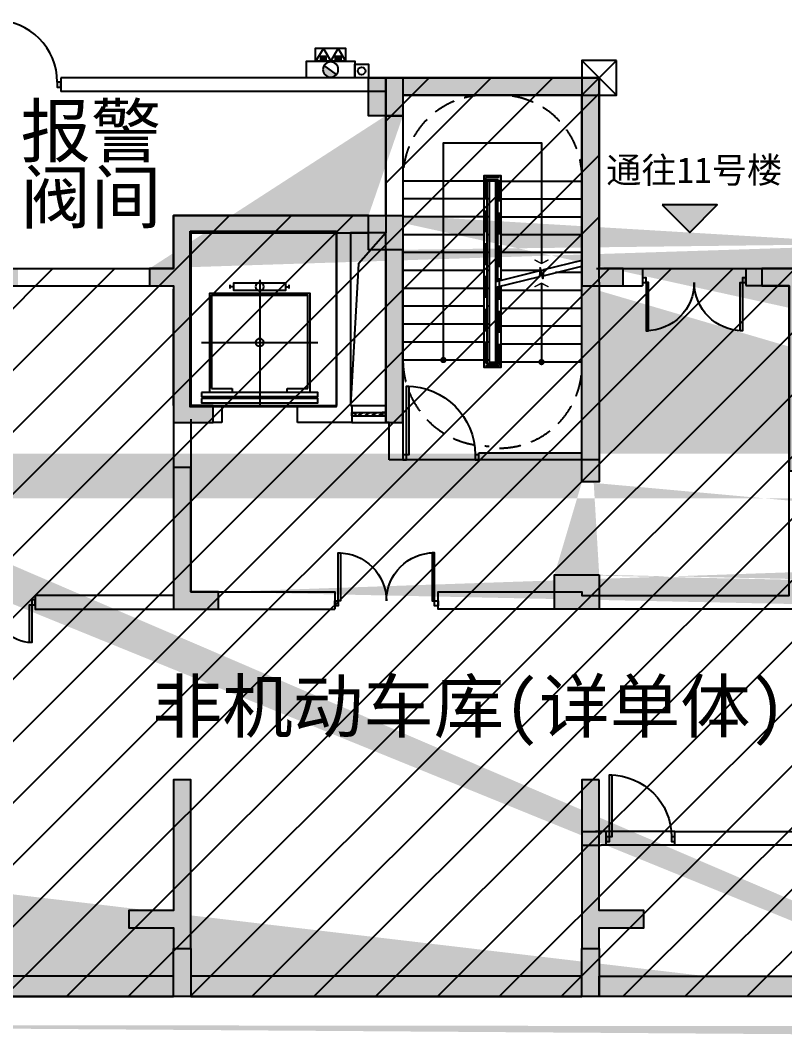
# Model space of a CAD drawing. Header units: millimetres. Extents: x 693907 to 1906102, y -24098 to 332602.
# Drawn here: x 802211 to 813310, y -14035 to 760 of the extents above; entities that cross this region are included whole.
import ezdxf
from ezdxf.enums import TextEntityAlignment as Align

# ---------------------------------------------------------------- set-up
doc = ezdxf.new("R2010")
doc.units = ezdxf.units.MM
doc.header["$LTSCALE"] = 100
doc.linetypes.add('X-CORE-BF$0$HIDDEN2', pattern=[4.7625, 3.175, -1.5875])
doc.linetypes.add('X-CORE-BF$0$XG-14CORE-SF$0$X1-CORE-SF$0$HIDDEN2', pattern=[4.7625, 3.175, -1.5875])
for name, color, linetype in [('-ACO-TTLB', 153, 'Continuous'), ('11#-W-B1F$0$S-WALL-S', 4, 'Continuous'), ('11#-WTC-B1F$0$S-HATCH-X', 251, 'Continuous'), ('11#-WTC-B1F$0$S-WALL-S', 4, 'Continuous'), ('A-HATCH', 251, 'Continuous'), ('A-ROOM-IDEN', 31, 'Continuous'), ('A-WIND-IDEN', 244, 'Continuous'), ('A6-DK-B1F$0$$0$A-DOOR', 190, 'Continuous'), ('A6-DK-B1F$0$$0$A-WALL', 2, 'Continuous'), ('A6-W-B1$0$S-WALL-S', 4, 'Continuous'), ('TP-DK-1(xhs)$0$P-J-DIM-L', 70, 'Continuous'), ('TP-DK-1(xhs)$0$P-X-L', 240, 'Continuous'), ('TP-DK-1(xhs)$0$P-X-M', 2, 'Continuous'), ('TP-DK-1(xhs)$0$P-X-X', 1, 'Continuous'), ('X-BF-11$0$A-STAIR', 142, 'Continuous'), ('X-BF-11$0$A-WALL', 2, 'Continuous'), ('X-BF-11$0$xref(dwg引用图层)', 7, 'Continuous'), ('X-BF-11$0$XU-CORE-1F-N$0$A-DOOR', 190, 'Continuous'), ('X-BF-11$0$XU-CORE-SF$0$A-DOOR', 190, 'Continuous'), ('X-CORE-BF$0$A-HOLE-FLOR', 242, 'Continuous'), ('X-CORE-BF$0$A-INDEX', 134, 'Continuous'), ('X-CORE-BF$0$A-RAIL', 55, 'Continuous'), ('X-CORE-BF$0$A-STAIR', 142, 'Continuous'), ('X-CORE-BF$0$A-WALL', 2, 'Continuous'), ('X-CORE-BF$0$XU-CORE-28F-1F$0$A-STAIR', 142, 'Continuous'), ('X-CORE-BF$0$XU-CORE-SF$0$A-EVTR', 193, 'Continuous'), ('X-CORE-BF$0$XU-CORE-SF$0$XU-CORE-SF$0$A-DOOR', 190, 'Continuous'), ('X-CORE-BF$0$XU-CORE-SF$0$XU-CORE-SF$0$A-SILL', 135, 'Continuous'), ('X-CORE-BF$0$XU-CORE-SF$0$XU-CORE-SF$0$A-STAIR', 142, 'Continuous'), ('X-CORE-BF$0$XU-CORE-SF$0$XU-CORE-SF$0$A-WIND', 126, 'Continuous'), ('xref(dwg引用图层)', 7, 'Continuous')]:
    doc.layers.add(name, color=color, linetype=linetype)
doc.layers.add('A6-W-B1$0$S-EDIT', color=241, linetype='Continuous', plot=False)
doc.layers.add('X-CORE-BF$0$XG-14CORE-SF$0$X1-CORE-SF$0$-ACO-PLTW', color=220, linetype='X-CORE-BF$0$XG-14CORE-SF$0$X1-CORE-SF$0$HIDDEN2', plot=False)
doc.styles.add('华文细黑', font='STXIHEI.TTF')

# ---------------------------------------------------------------- blocks, each defined once
blk = doc.blocks.new('*U218')
at = {"color": 0, "linetype": 'ByBlock', "lineweight": -2}
for points in [[(-85, 935), (-85, 35), (-50, 35), (-50, 935)], [(-1000, 35), (-950, 35), (-950, -35), (-1000, -35)], [(-50, 35), (0, 35), (0, -35), (-50, -35)]]:
    blk.add_lwpolyline(points, close=True, dxfattribs=at)
blk.add_arc((-50, 35), 900, 90, 180, dxfattribs=at)
blk = doc.blocks.new('*U219')
at = {"linetype": 'ByBlock', "lineweight": -2}
for points in [[(86, 735), (85, 35), (50, 35), (51, 735)], [(1416, 734), (1415, 34), (1450, 34), (1451, 734)], [(0, 35), (50, 35), (50, -35), (0, -35)], [(1450, 34), (1500, 34), (1500, -36), (1450, -36)]]:
    blk.add_lwpolyline(points, close=True, dxfattribs=at)
for centre, start, end in [((50, 35), 359.9503, 89.9503), ((1450, 34), 89.9503, 179.9503)]:
    blk.add_arc(centre, 700, start, end, dxfattribs=at)
blk = doc.blocks.new('*U222')
at = {"linetype": 'ByBlock', "lineweight": -2}
for points in [[(0, -35), (50, -35), (50, 35), (0, 35)], [(1450, -36), (1500, -36), (1500, 34), (1450, 34)], [(84, -735), (85, -35), (50, -35), (49, -735)], [(1414, -736), (1415, -36), (1450, -36), (1449, -736)]]:
    blk.add_lwpolyline(points, close=True, dxfattribs=at)
for centre, start, end in [((50, -35), 269.9503, 359.9503), ((1450, -36), 179.9503, 269.9503)]:
    blk.add_arc(centre, 700, start, end, dxfattribs=at)
blk = doc.blocks.new('*U226')
at = {"linetype": 'ByBlock', "lineweight": -2}
for points in [[(86, 585), (85, 35), (50, 35), (51, 585)], [(1116, 584), (1115, 34), (1150, 34), (1151, 584)], [(0, 35), (50, 35), (50, -35), (0, -35)], [(1150, 34), (1200, 34), (1200, -36), (1150, -36)]]:
    blk.add_lwpolyline(points, close=True, dxfattribs=at)
for centre, start, end in [((50, 35), 359.9503, 89.9503), ((1150, 34), 89.9503, 179.9503)]:
    blk.add_arc(centre, 550, start, end, dxfattribs=at)
blk = doc.blocks.new('X-CORE-BF$0$XU-CORE-SF$0$A-EVTR-a')
for p, q in [((0, 1825), (0, 0)), ((-430, 1700), (-430, 1750)), ((-380, 1725), (-430, 1725)), ((380, 1725), (430, 1725)), ((430, 1700), (430, 1750)), ((844, 915), (-844, 915)), ((550, 0), (-550, 0))]:
    blk.add_line(p, q)
for points in [[(-380, 1775), (380, 1775), (380, 1675), (-380, 1675)], [(844, 190), (844, 130), (-844, 130), (-844, 190)], [(844, 100), (844, 40), (-844, 40), (-844, 100)]]:
    blk.add_lwpolyline(points, close=True)
for points in [[(-731, 190), (-731, 1625), (731, 1625), (731, 190)], [(-700, 245), (-700, 1595), (700, 1595), (700, 245)], [(-400, 245), (-700, 245)], [(-400, 190), (-400, 245)], [(700, 245), (400, 245)], [(400, 245), (400, 190)]]:
    blk.add_lwpolyline(points)
blk.add_circle((0, 1725), 60)
blk.add_ellipse((0, 915), major_axis=(-60.1, 0), ratio=0.918919, start_param=-1.570796, end_param=4.712389)
blk = doc.blocks.new('*U236')
for p, q in [((-25, 0), (-25, 490)), ((25, 0), (25, 490))]:
    blk.add_line(p, q)
for points in [[(25, 490), (-25, 490), (-25, 440), (25, 440)], [(25, 490), (-25, 490), (-25, 440), (25, 440)], [(22, 487), (-22, 487), (-22, 443), (22, 443)], [(22, 487), (-22, 487), (-22, 443), (22, 443)], [(16, 395), (13, 395), (13, 399), (-16, 445), (-16, 450), (-13, 450), (-13, 446), (16, 400), (16, 395)], [(16, 295), (13, 295), (13, 299), (-16, 345), (-16, 350), (-13, 350), (-13, 346), (16, 300), (16, 295)], [(16, 195), (13, 195), (13, 199), (-16, 245), (-16, 250), (-13, 250), (-13, 246), (16, 200), (16, 195)], [(16, 95), (13, 95), (13, 99), (-16, 145), (-16, 150), (-13, 150), (-13, 146), (16, 100), (16, 95)], [(25, 0), (-25, 0), (-25, 50), (25, 50)], [(25, 0), (-25, 0), (-25, 50), (25, 50)], [(22, 3), (-22, 3), (-22, 47), (22, 47)], [(22, 3), (-22, 3), (-22, 47), (22, 47)]]:
    blk.add_lwpolyline(points, close=True)
blk = doc.blocks.new('*U237')
at = {"color": 0, "linetype": 'ByBlock', "lineweight": -2}
for points in [[(-85, 1035), (-85, 35), (-50, 35), (-50, 1035)], [(-1100, 35), (-1050, 35), (-1050, -35), (-1100, -35)], [(-50, 35), (0, 35), (0, -35), (-50, -35)]]:
    blk.add_lwpolyline(points, close=True, dxfattribs=at)
blk.add_arc((-50, 35), 1000, 90, 180, dxfattribs=at)
blk = doc.blocks.new('*U234')
blk.add_line((0, 1146), (0, 0))
at = {"const_width": 20}
blk.add_lwpolyline([(-103, 1092), (0, 1146), (103, 1092)], dxfattribs=at)
at = {"const_width": 45}
blk.add_lwpolyline([(-6, -22, 1), (6, 22, 1)], format="xyb", close=True, dxfattribs=at)
blk = doc.blocks.new('*U235')
blk.add_lwpolyline([(0, 0), (0, 3158), (1425, 3158), (1425, 1402)])
at = {"const_width": 20}
blk.add_lwpolyline([(1528, 1456), (1425, 1402), (1322, 1456)], dxfattribs=at)
at = {"const_width": 45}
blk.add_lwpolyline([(-6, -22, 1), (6, 22, 1)], format="xyb", close=True, dxfattribs=at)
blk = doc.blocks.new('X-CORE-BF')
at = {"layer": 'X-CORE-BF$0$A-HOLE-FLOR'}
blk.add_lwpolyline([(10090, 11610), (9693, 11157), (9580, 9100)], dxfattribs=at)
at = {"layer": 'X-CORE-BF$0$A-INDEX'}
for points in [[(12940, 11208), (12380, 11068), (12371, 10942), (12332, 11097), (12322, 10971), (11690, 10813)], [(12374, 10984), (12940, 11126)], [(12329, 11055), (11690, 10896)]]:
    blk.add_lwpolyline(points, dxfattribs=at)
at = {"layer": 'X-CORE-BF$0$A-RAIL'}
for points in [[(11765, 10914), (11765, 12435), (11515, 12435), (11515, 9655), (11765, 9655), (11765, 10832)], [(11715, 10819), (11715, 9705), (11565, 9705), (11565, 12385), (11715, 12385), (11715, 10902)]]:
    blk.add_lwpolyline(points, dxfattribs=at)
at = {"layer": 'X-CORE-BF$0$A-STAIR'}
blk.add_lwpolyline([(11590, 12360), (11590, 9730), (11690, 9730), (11690, 12360)], close=True, dxfattribs=at)
at = {"layer": 'X-CORE-BF$0$A-STAIR', "linetype": 'X-CORE-BF$0$HIDDEN2'}
for centre, radius, start, end in [((11540, 12410), 1200, 89.7585, 182.388), ((11740, 12410), 1200, 357.612, 90.2415), ((11590, 9760), 1250, 180, 270), ((11740, 9680), 1200, 270, 1.6924)]:
    blk.add_arc(centre, radius, start, end, dxfattribs=at)
at = {"layer": 'X-CORE-BF$0$A-WALL'}
for p, q in [((12940, 13610), (10340, 13610)), ((10340, 13610), (10340, 8410)), ((12940, 8410), (12940, 13610)), ((9380, 11610), (7260, 11610)), ((7260, 11610), (7260, 9100)), ((9380, 9100), (9380, 11610)), ((10090, 11610), (9580, 11610)), ((9580, 11610), (9580, 9100)), ((10090, 9100), (10090, 11610)), ((13190, 10890), (13190, 8310)), ((7260, 9100), (7710, 9100)), ((7710, 9100), (7710, 8850)), ((8810, 8850), (8810, 9100)), ((8810, 9100), (9380, 9100)), ((9580, 9100), (9600, 9100)), ((9600, 9100), (9600, 8850)), ((10090, 8850), (10090, 9100)), ((10090, 9100), (10090, 9100)), ((7710, 8850), (7583, 8850)), ((9600, 8850), (8810, 8850)), ((10140, 8850), (10090, 8850)), ((10140, 8310), (10140, 8850)), ((13190, 8510), (13190, 8510)), ((13190, 8510), (13190, 8310)), ((10340, 8310), (10140, 8310)), ((10340, 8410), (10340, 8410)), ((10340, 8410), (10340, 8310)), ((11440, 8310), (11440, 8410)), ((11440, 8410), (12940, 8410)), ((11660, 8310), (11440, 8310)), ((11780, 8310), (11660, 8310)), ((11660, 8310), (11660, 8310)), ((13190, 8310), (11780, 8310)), ((11780, 8310), (11780, 8310))]:
    blk.add_line(p, q, dxfattribs=at)
for points in [[(13190, 10890), (13190, 13860), (10090, 13860), (10090, 11610)], [(7010, 9100), (7010, 10790)]]:
    blk.add_lwpolyline(points, dxfattribs=at)
at = {"layer": 'X-CORE-BF$0$XG-14CORE-SF$0$X1-CORE-SF$0$-ACO-PLTW'}
blk.add_lwpolyline([(11740, 12410), (11540, 12410), (11540, 9680), (11740, 9680)], close=True, dxfattribs=at)
at = {"layer": 'X-CORE-BF$0$XU-CORE-28F-1F$0$A-STAIR'}
for p, q in [((11715, 11580), (11690, 11580)), ((12940, 11580), (11765, 11580)), ((11715, 11320), (11690, 11320)), ((12940, 11320), (11765, 11320)), ((11715, 11060), (11690, 11060)), ((12329, 11060), (11765, 11060)), ((12380, 11060), (12341, 11060)), ((12940, 11030), (12557, 11030)), ((11715, 10770), (11690, 10770)), ((12940, 10770), (11765, 10770)), ((11715, 10510), (11690, 10510)), ((12940, 10510), (11765, 10510)), ((11715, 10250), (11690, 10250)), ((12940, 10250), (11765, 10250)), ((11715, 9990), (11690, 9990)), ((12940, 9990), (11765, 9990)), ((11715, 9730), (11690, 9730)), ((12940, 9730), (11765, 9730))]:
    blk.add_line(p, q, dxfattribs=at)
for points in [[(11515, 12360), (10340, 12360)], [(11590, 12360), (11565, 12360)], [(11690, 12360), (11715, 12360)], [(11765, 12360), (12940, 12360)], [(11515, 12100), (10340, 12100)], [(11590, 12100), (11565, 12100)], [(11690, 12100), (11715, 12100)], [(11765, 12100), (12940, 12100)], [(11515, 11840), (10340, 11840)], [(11590, 11840), (11565, 11840)], [(11690, 11840), (11715, 11840)], [(11765, 11840), (12940, 11840)], [(11515, 11580), (10340, 11580)], [(11590, 11580), (11565, 11580)], [(11515, 11320), (10340, 11320)], [(11590, 11320), (11565, 11320)], [(11515, 11060), (10340, 11060)], [(11590, 11060), (11565, 11060)], [(11515, 10800), (10340, 10800)], [(11590, 10800), (11565, 10800)], [(11515, 10540), (10340, 10540)], [(11590, 10540), (11565, 10540)], [(11515, 10280), (10340, 10280)], [(11590, 10280), (11565, 10280)], [(11515, 10020), (10340, 10020)], [(11590, 10020), (11565, 10020)], [(11515, 9760), (10340, 9760)], [(11590, 9760), (11565, 9760)]]:
    blk.add_lwpolyline(points, dxfattribs=at)
at = {"layer": 'X-CORE-BF$0$XU-CORE-SF$0$XU-CORE-SF$0$A-SILL'}
for points in [[(9600, 9100), (10090, 9100)], [(9600, 8850), (10090, 8850)]]:
    blk.add_lwpolyline(points, dxfattribs=at)
at = {"layer": 'X-CORE-BF$0$XU-CORE-SF$0$XU-CORE-SF$0$A-STAIR'}
blk.add_lwpolyline([(11440, 8310), (10340, 8310)], dxfattribs=at)
at = {"layer": 'X-CORE-BF$0$A-INDEX'}
blk.add_blockref('*U235', (10927, 9760), dxfattribs=at)
at = {"layer": 'X-CORE-BF$0$A-INDEX', "xscale": -1}
blk.add_blockref('*U234', (12352, 9730), dxfattribs=at)
at = {"layer": 'X-CORE-BF$0$XU-CORE-SF$0$A-EVTR', "xscale": -1}
blk.add_blockref('X-CORE-BF$0$XU-CORE-SF$0$A-EVTR-a', (8260, 9100), dxfattribs=at)
at = {"layer": 'X-CORE-BF$0$XU-CORE-SF$0$XU-CORE-SF$0$A-DOOR', "extrusion": (0, 0, -1), "zscale": -1}
blk.add_blockref('*U237', (-10340, 8345), dxfattribs=at)
at = {"layer": 'X-CORE-BF$0$XU-CORE-SF$0$XU-CORE-SF$0$A-WIND', "rotation": 270}
blk.add_blockref('*U236', (9600, 8973), dxfattribs=at)
blk = doc.blocks.new('X-BF-11')
at = {"layer": 'X-BF-11$0$A-STAIR'}
for p, q in [((14290, 2910), (13290, 2910)), ((14290, 2710), (13290, 2710))]:
    blk.add_line(p, q, dxfattribs=at)
at = {"layer": 'X-BF-11$0$A-WALL'}
for p, q in [((13820, 11090), (13820, 10840)), ((15320, 11091), (15320, 10841)), ((7310, 510), (7310, 510)), ((12960, 510), (12960, 510))]:
    blk.add_line(p, q, dxfattribs=at)
for points in [[(4270, 11090), (7010, 11090)], [(13150, 11090), (13820, 11090)], [(15320, 11091), (16200, 11091), (16200, 6390)], [(4270, 10840), (7010, 10840)], [(16200, 6140), (16200, 6140), (10850, 6140), (10850, 6390), (12940, 6390), (12940, 6340), (15950, 6340), (15950, 10840), (15320, 10840)], [(13140, 10840), (13820, 10840)], [(7010, 8900), (7010, 6340), (5000, 6340), (5000, 6140), (7010, 6140)], [(7260, 8900), (7260, 6390), (9350, 6390), (9350, 6140)], [(7010, 6140), (7010, 6140), (9350, 6140)], [(12940, 2910), (13167, 2910)], [(13290, 2710), (13290, 2910), (13137, 2910)], [(14290, 2710), (14290, 2910), (16510, 2910)], [(12940, 2710), (13217, 2710)], [(13290, 2710), (13217, 2710)], [(16510, 2710), (14290, 2710)]]:
    blk.add_lwpolyline(points, dxfattribs=at)
at = {"layer": 'X-BF-11$0$xref(dwg引用图层)'}
blk.add_blockref('X-CORE-BF', (0, 0), dxfattribs=at)
at = {"layer": 'X-BF-11$0$XU-CORE-1F-N$0$A-DOOR', "xscale": -1, "rotation": 180}
for name, p in [('*U219', (13820, 10920)), ('*U222', (9350, 6224)), ('*U226', (3800, 6239))]:
    blk.add_blockref(name, p, dxfattribs=at)
at = {"layer": 'X-BF-11$0$XU-CORE-SF$0$A-DOOR', "extrusion": (0, 0, -1), "zscale": -1}
blk.add_blockref('*U218', (-13290, 2797), dxfattribs=at)
blk = doc.blocks.new('11#-W-B1F', base_point=(-68204, -144150))
at = {"layer": '11#-W-B1F$0$S-WALL-S', "color": 0, "linetype": 'ByBlock'}
for points in [[(-57864, -130290), (-57864, -130840), (-58364, -130840), (-58364, -130290)], [(-57864, -132290), (-57864, -132790), (-58364, -132790), (-58364, -132290)], [(-52254, -136000), (-51444, -136000), (-51444, -135750), (-52004, -135750), (-52004, -133060), (-52654, -133060), (-52654, -133310), (-52254, -133310)], [(-55264, -133310), (-55014, -133310), (-55014, -136160), (-55264, -136160)], [(-60544, -137760), (-60944, -137760), (-60944, -135950), (-61194, -135950), (-61194, -138010), (-60544, -138010)], [(-55014, -137510), (-55014, -138010), (-55664, -138010), (-55664, -137510)], [(-60944, -142940), (-60944, -140490), (-61194, -140490), (-61194, -142390), (-61844, -142390), (-61844, -142640), (-61194, -142640), (-61194, -142940)], [(-55014, -140490), (-55264, -140490), (-55264, -142940), (-55014, -142940), (-55014, -142640), (-54364, -142640), (-54364, -142390), (-55014, -142390)], [(-61194, -142940), (-60944, -142940), (-60944, -143640), (-61194, -143640)], [(-55264, -142940), (-55014, -142940), (-55014, -143640), (-55264, -143640)], [(-64514, -143640), (-61194, -143640), (-61194, -143340), (-64514, -143340)], [(-55264, -143340), (-60944, -143340), (-60944, -143640), (-55264, -143640)], [(-55014, -143340), (-51694, -143340), (-51694, -143640), (-55014, -143640)]]:
    blk.add_lwpolyline(points, close=True, dxfattribs=at)
for points in [[(-57864, -130540), (-55264, -130540), (-55264, -133310), (-54664, -133310), (-54664, -133060), (-55014, -133060), (-55014, -130290), (-57864, -130290), (-57864, -130540)], [(-58114, -130840), (-57864, -130840)], [(-58364, -132290), (-61194, -132290), (-61194, -133060), (-61544, -133060), (-61544, -133310), (-61194, -133310), (-61194, -135300), (-60621, -135300), (-60621, -135050), (-60944, -135050), (-60944, -132540), (-58364, -132540), (-58364, -132290)], [(-58114, -132790), (-58114, -135300), (-57864, -135300), (-57864, -132790), (-58114, -132790)]]:
    blk.add_lwpolyline(points, dxfattribs=at)
blk = doc.blocks.new('11#-WTC-B1F', base_point=(-68204, -144150))
at = {"layer": '11#-WTC-B1F$0$S-HATCH-X'}
h = blk.add_hatch(color=256, dxfattribs=at)
h.dxf.hatch_style = 1
edge = h.paths.add_edge_path(flags=16)
edge.add_arc((-68204, -144150), 100, 50, 130)
edge = h.paths.add_edge_path(flags=17)
edge.add_arc((-68204, -144150), 100, 140, 220)
edge = h.paths.add_edge_path(flags=16)
edge.add_arc((-68204, -144150), 100, 230, 310)
edge = h.paths.add_edge_path(flags=16)
edge.add_arc((-68204, -144150), 100, 320, 400)
edge = h.paths.add_edge_path(flags=17)
edge.add_line((-68304, -144150), (-68104, -144150))
edge = h.paths.add_edge_path(flags=17)
edge.add_line((-68204, -144250), (-68204, -144050))
edge = h.paths.add_edge_path(flags=16)
edge.add_arc((-48004, -144150), 100, 50, 130)
edge = h.paths.add_edge_path(flags=17)
edge.add_arc((-48004, -144150), 100, 140, 220)
edge = h.paths.add_edge_path(flags=16)
edge.add_arc((-48004, -144150), 100, 230, 310)
edge.add_arc((-48004, -144150), 100, 320, 400)
edge.add_line((-48104, -144150), (-47904, -144150))
edge.add_line((-48004, -144250), (-48004, -144050))
h.paths.add_polyline_path([(-28004, -137760), (-28454, -137760), (-28454, -138060), (-28004, -138060)], flags=17)
h.paths.add_polyline_path([(-28454, -136400), (-28754, -136400), (-28754, -137360), (-28454, -137360)], flags=16)
h.paths.add_polyline_path([(-32554, -133060), (-34464, -133060), (-34464, -133360), (-32554, -133360)], flags=16)
h.paths.add_polyline_path([(-40744, -142940), (-40994, -142940), (-40994, -143640), (-40744, -143640)], flags=17)
h.paths.add_polyline_path([(-40994, -143340), (-44314, -143340), (-44314, -143640), (-40994, -143640)], flags=17)
h.paths.add_polyline_path([(-34814, -142940), (-35064, -142940), (-35064, -143640), (-34814, -143640)], flags=17)
h.paths.add_polyline_path([(-40744, -143340), (-35064, -143340), (-35064, -143640), (-40744, -143640)], flags=17)
h.paths.add_polyline_path([(-31494, -143640), (-34814, -143640), (-34814, -143340), (-31494, -143340)], flags=17)
edge = h.paths.add_edge_path()
edge.add_line((-30744, -143340), (-28004, -143340))
edge.add_line((-28004, -143340), (-28004, -143640))
edge.add_line((-28004, -143640), (-30744, -143640))
edge.add_line((-30744, -143640), (-30744, -143340))
edge.add_line((-47104, -137360), (-47104, -137760))
edge.add_line((-47104, -137760), (-45304, -137760))
edge = h.paths.add_edge_path()
edge.add_line((-45304, -137760), (-45304, -138010))
edge.add_line((-45304, -138010), (-47354, -138010))
edge.add_line((-47354, -138010), (-47354, -137360))
edge.add_line((-47354, -137360), (-47104, -137360))
edge.add_line((-35464, -137760), (-35064, -137760))
edge.add_line((-35064, -137760), (-35064, -135950))
edge = h.paths.add_edge_path(flags=17)
edge.add_line((-35064, -135950), (-34814, -135950))
edge.add_line((-34814, -135950), (-34814, -138010))
edge.add_line((-34814, -138010), (-35464, -138010))
edge.add_line((-35464, -138010), (-35464, -137760))
edge.add_line((-31244, -136000), (-32104, -136000))
edge.add_line((-32104, -136000), (-32104, -133360))
edge.add_line((-32104, -133360), (-32554, -133360))
edge.add_line((-32554, -133360), (-32554, -133060))
edge = h.paths.add_edge_path(flags=16)
edge.add_line((-32554, -133060), (-31854, -133060))
edge.add_line((-31854, -133060), (-31854, -135750))
edge.add_line((-31854, -135750), (-31244, -135750))
edge.add_line((-31244, -135750), (-31244, -136000))
edge.add_line((-28454, -137360), (-28454, -138060))
edge.add_line((-28454, -138060), (-30104, -138060))
edge = h.paths.add_edge_path(flags=17)
edge.add_line((-30104, -138060), (-30104, -137760))
edge.add_line((-30104, -137760), (-28754, -137760))
edge.add_line((-28754, -137760), (-28754, -137360))
edge.add_line((-28754, -137360), (-28454, -137360))
h.paths.add_polyline_path([(-27704, -137760), (-27704, -139810), (-28004, -139810), (-28004, -137760)], flags=17)
edge = h.paths.add_edge_path()
edge.add_line((-28004, -143640), (-28004, -141590))
edge.add_line((-28004, -141590), (-27704, -141590))
edge.add_line((-27704, -141590), (-27704, -143640))
edge.add_line((-27704, -143640), (-28004, -143640))
edge.add_line((-45064, -143640), (-45064, -143340))
edge.add_line((-45064, -143340), (-44564, -143340))
edge = h.paths.add_edge_path(flags=17)
edge.add_line((-44564, -143340), (-44564, -140590))
edge.add_line((-44564, -140590), (-44314, -140590))
edge.add_line((-44314, -140590), (-44314, -143640))
edge.add_line((-44314, -143640), (-45064, -143640))
edge.add_line((-40994, -140490), (-40744, -140490))
edge.add_line((-40744, -140490), (-40744, -142940))
edge.add_line((-40744, -142940), (-40994, -142940))
edge.add_line((-40994, -142940), (-40994, -142640))
edge = h.paths.add_edge_path(flags=17)
edge.add_line((-40994, -142640), (-41644, -142640))
edge.add_line((-41644, -142640), (-41644, -142390))
edge.add_line((-41644, -142390), (-40994, -142390))
edge.add_line((-40994, -142390), (-40994, -140490))
edge.add_line((-35064, -142940), (-35064, -140490))
edge.add_line((-35064, -140490), (-34814, -140490))
edge.add_line((-34814, -140490), (-34814, -142390))
edge.add_line((-34814, -142390), (-34164, -142390))
edge = h.paths.add_edge_path(flags=17)
edge.add_line((-34164, -142390), (-34164, -142640))
edge.add_line((-34164, -142640), (-34814, -142640))
edge.add_line((-34814, -142640), (-34814, -142940))
edge.add_line((-34814, -142940), (-35064, -142940))
edge.add_line((-30744, -143640), (-31494, -143640))
edge.add_line((-31494, -143640), (-31494, -140590))
edge = h.paths.add_edge_path(flags=16)
edge.add_line((-31494, -140590), (-31244, -140590))
edge = h.paths.add_edge_path(flags=16)
edge.add_line((-31244, -140590), (-31244, -143340))
edge = h.paths.add_edge_path(flags=17)
edge.add_line((-31244, -143340), (-30744, -143340))
edge = h.paths.add_edge_path(flags=17)
edge.add_line((-30744, -143340), (-30744, -143640))
edge = h.paths.add_edge_path(flags=17)
edge.add_arc((-27804, -144150), 100, 50, 130)
edge = h.paths.add_edge_path(flags=17)
edge.add_arc((-27804, -144150), 100, 320, 400)
edge = h.paths.add_edge_path(flags=16)
edge.add_arc((-27804, -144150), 100, 230, 310)
edge = h.paths.add_edge_path(flags=16)
edge.add_arc((-27804, -144150), 100, 140, 220)
edge = h.paths.add_edge_path()
edge.add_line((-27704, -144150), (-27904, -144150))
edge.add_line((-27804, -144250), (-27804, -144050))
edge.add_arc((-48004, -144150), 100, 50, 130)
edge.add_arc((-48004, -144150), 100, 320, 400)
edge.add_arc((-48004, -144150), 100, 230, 310)
edge.add_arc((-48004, -144150), 100, 140, 220)
edge.add_line((-47904, -144150), (-48104, -144150))
edge.add_line((-48004, -144250), (-48004, -144050))
h.paths.add_polyline_path([(-28754, -135750), (-29054, -135750), (-29054, -136000), (-28754, -136000), (-28754, -136400), (-28454, -136400), (-28454, -134350), (-28754, -134350)], flags=16)
h.paths.add_polyline_path([(-47104, -135750), (-46754, -135750), (-46754, -136000), (-47104, -136000), (-47104, -136400), (-47354, -136400), (-47354, -134415), (-47104, -134415)], flags=16)
edge = h.paths.add_edge_path()
edge.add_line((-38144, -130540), (-40744, -130540))
edge.add_line((-40744, -130540), (-40744, -133310))
edge.add_line((-40744, -133310), (-41344, -133310))
edge.add_line((-41344, -133310), (-41344, -133060))
edge.add_line((-41344, -133060), (-40994, -133060))
edge.add_line((-40994, -133060), (-40994, -130290))
edge = h.paths.add_edge_path()
edge.add_line((-40994, -130290), (-38144, -130290))
edge.add_line((-38144, -130290), (-38144, -130540))
edge.add_line((-28454, -133060), (-28454, -134350))
edge.add_line((-28454, -134350), (-28754, -134350))
edge = h.paths.add_edge_path(flags=17)
edge.add_line((-28754, -134350), (-28754, -133360))
edge.add_line((-28754, -133360), (-31854, -133360))
edge.add_line((-31854, -133360), (-31854, -133060))
edge.add_line((-31854, -133060), (-28454, -133060))
h.paths.add_polyline_path([(-55264, -142940), (-55014, -142940), (-55014, -143640), (-55264, -143640)], flags=17)
h.paths.add_polyline_path([(-55014, -143340), (-51694, -143340), (-51694, -143640), (-55014, -143640)], flags=16)
h.paths.add_polyline_path([(-61194, -142940), (-60944, -142940), (-60944, -143640), (-61194, -143640)], flags=17)
h.paths.add_polyline_path([(-55264, -143340), (-60944, -143340), (-60944, -143640), (-55264, -143640)], flags=16)
h.paths.add_polyline_path([(-64514, -143640), (-61194, -143640), (-61194, -143340), (-64514, -143340)], flags=17)
edge = h.paths.add_edge_path()
edge.add_line((-65264, -143340), (-68004, -143340))
edge.add_line((-68004, -143340), (-68004, -143640))
edge.add_line((-68004, -143640), (-65264, -143640))
edge.add_line((-65264, -143640), (-65264, -143340))
edge.add_line((-45064, -143340), (-50944, -143340))
edge.add_line((-50944, -143340), (-50944, -143640))
edge = h.paths.add_edge_path()
edge.add_line((-50944, -143640), (-45064, -143640))
edge.add_line((-45064, -143640), (-45064, -143340))
edge.add_line((-48904, -137360), (-48904, -137760))
edge.add_line((-48904, -137760), (-50704, -137760))
edge.add_line((-50704, -137760), (-50704, -138010))
edge.add_line((-50704, -138010), (-48654, -138010))
edge = h.paths.add_edge_path(flags=17)
edge.add_line((-48654, -138010), (-48654, -137360))
edge.add_line((-48654, -137360), (-48904, -137360))
edge.add_line((-60544, -137760), (-60944, -137760))
edge.add_line((-60944, -137760), (-60944, -135950))
edge.add_line((-60944, -135950), (-61194, -135950))
edge.add_line((-61194, -135950), (-61194, -138010))
edge.add_line((-61194, -138010), (-60544, -138010))
edge.add_line((-60544, -138010), (-60544, -137760))
edge = h.paths.add_edge_path(flags=16)
edge.add_line((-64764, -136000), (-63904, -136000))
edge.add_line((-63904, -136000), (-63904, -133310))
edge.add_line((-63904, -133310), (-63454, -133310))
edge.add_line((-63454, -133310), (-63454, -133060))
edge.add_line((-63454, -133060), (-64154, -133060))
edge.add_line((-64154, -133060), (-64154, -135750))
edge = h.paths.add_edge_path(flags=16)
edge.add_line((-64154, -135750), (-64764, -135750))
edge.add_line((-64764, -135750), (-64764, -136000))
edge.add_line((-67554, -137360), (-67554, -138010))
edge.add_line((-67554, -138010), (-65904, -138010))
edge = h.paths.add_edge_path(flags=16)
edge.add_line((-65904, -138010), (-65904, -137760))
edge.add_line((-65904, -137760), (-67304, -137760))
edge.add_line((-67304, -137760), (-67304, -137360))
edge.add_line((-67304, -137360), (-67554, -137360))
edge = h.paths.add_edge_path()
edge.add_line((-68304, -137760), (-68304, -139810))
edge.add_line((-68304, -139810), (-68054, -139810))
edge.add_line((-68054, -139810), (-68054, -137760))
edge.add_line((-68054, -137760), (-68304, -137760))
edge.add_line((-68004, -143640), (-68004, -141590))
edge.add_line((-68004, -141590), (-68304, -141590))
edge = h.paths.add_edge_path()
edge.add_line((-68304, -141590), (-68304, -143640))
edge.add_line((-68304, -143640), (-68004, -143640))
edge.add_line((-50944, -143640), (-50944, -143340))
edge.add_line((-50944, -143340), (-51444, -143340))
edge.add_line((-51444, -143340), (-51444, -140590))
edge.add_line((-51444, -140590), (-51694, -140590))
edge.add_line((-51694, -140590), (-51694, -143640))
edge.add_line((-51694, -143640), (-50944, -143640))
h.paths.add_polyline_path([(-55014, -140490), (-55264, -140490), (-55264, -142940), (-55014, -142940), (-55014, -142640), (-54364, -142640), (-54364, -142390), (-55014, -142390)], flags=16)
edge = h.paths.add_edge_path(flags=17)
edge.add_line((-60944, -142940), (-60944, -140490))
edge.add_line((-60944, -140490), (-61194, -140490))
edge.add_line((-61194, -140490), (-61194, -142390))
edge.add_line((-61194, -142390), (-61844, -142390))
edge.add_line((-61844, -142390), (-61844, -142640))
edge.add_line((-61844, -142640), (-61194, -142640))
edge = h.paths.add_edge_path(flags=17)
edge.add_line((-61194, -142640), (-61194, -142940))
edge = h.paths.add_edge_path(flags=17)
edge.add_line((-61194, -142940), (-60944, -142940))
edge = h.paths.add_edge_path(flags=17)
edge.add_line((-65264, -143640), (-64514, -143640))
edge = h.paths.add_edge_path(flags=17)
edge.add_line((-64514, -143640), (-64514, -140590))
edge = h.paths.add_edge_path(flags=16)
edge.add_line((-64514, -140590), (-64764, -140590))
edge = h.paths.add_edge_path(flags=16)
edge.add_line((-64764, -140590), (-64764, -143340))
edge = h.paths.add_edge_path(flags=16)
edge.add_line((-64764, -143340), (-65264, -143340))
edge = h.paths.add_edge_path(flags=16)
edge.add_line((-65264, -143340), (-65264, -143640))
edge = h.paths.add_edge_path()
edge.add_arc((-68204, -144150), 100, 50, 130)
edge.add_arc((-68204, -144150), 100, 140, 220)
edge.add_arc((-68204, -144150), 100, 230, 310)
edge.add_arc((-68204, -144150), 100, 320, 400)
edge.add_line((-68304, -144150), (-68104, -144150))
edge.add_line((-68204, -144250), (-68204, -144050))
edge.add_arc((-48004, -144150), 100, 50, 130)
edge.add_arc((-48004, -144150), 100, 140, 220)
edge = h.paths.add_edge_path()
edge.add_arc((-48004, -144150), 100, 230, 310)
edge.add_arc((-48004, -144150), 100, 320, 400)
edge.add_line((-48104, -144150), (-47904, -144150))
edge.add_line((-48004, -144250), (-48004, -144050))
edge.add_line((-67304, -135750), (-66954, -135750))
edge.add_line((-66954, -135750), (-66954, -136000))
edge.add_line((-66954, -136000), (-67304, -136000))
edge.add_line((-67304, -136000), (-67304, -136400))
edge = h.paths.add_edge_path()
edge.add_line((-67304, -136400), (-67554, -136400))
edge.add_line((-67554, -136400), (-67554, -134350))
edge.add_line((-67554, -134350), (-67304, -134350))
edge.add_line((-67304, -134350), (-67304, -135750))
edge.add_line((-48904, -135750), (-49254, -135750))
edge.add_line((-49254, -135750), (-49254, -136000))
edge.add_line((-49254, -136000), (-48904, -136000))
edge.add_line((-48904, -136000), (-48904, -136400))
edge = h.paths.add_edge_path(flags=16)
edge.add_line((-48904, -136400), (-48654, -136400))
edge.add_line((-48654, -136400), (-48654, -134415))
edge.add_line((-48654, -134415), (-48904, -134415))
edge.add_line((-48904, -134415), (-48904, -135750))
h.paths.add_polyline_path([(-57864, -130540), (-55264, -130540), (-55264, -133310), (-54664, -133310), (-54664, -133060), (-55014, -133060), (-55014, -130290), (-57864, -130290)])
edge = h.paths.add_edge_path()
edge.add_line((-68054, -137760), (-67554, -137760))
edge.add_line((-67554, -137760), (-67554, -138010))
edge.add_line((-67554, -138010), (-68054, -138010))
edge.add_line((-68054, -138010), (-68054, -137760))
edge.add_line((-52254, -136000), (-51444, -136000))
edge.add_line((-51444, -136000), (-51444, -135750))
edge.add_line((-51444, -135750), (-52004, -135750))
edge.add_line((-52004, -135750), (-52004, -133060))
edge = h.paths.add_edge_path(flags=16)
edge.add_line((-52004, -133060), (-52654, -133060))
edge.add_line((-52654, -133060), (-52654, -133310))
edge.add_line((-52654, -133310), (-52254, -133310))
edge.add_line((-52254, -133310), (-52254, -136000))
edge.add_line((-43754, -136000), (-44564, -136000))
edge.add_line((-44564, -136000), (-44564, -135750))
edge.add_line((-44564, -135750), (-44004, -135750))
edge.add_line((-44004, -135750), (-44004, -133060))
edge = h.paths.add_edge_path(flags=16)
edge.add_line((-44004, -133060), (-43354, -133060))
edge.add_line((-43354, -133060), (-43354, -133310))
edge.add_line((-43354, -133310), (-43754, -133310))
edge.add_line((-43754, -133310), (-43754, -136000))
edge = h.paths.add_edge_path()
edge.add_line((-36614, -132190), (-36614, -132290))
edge.add_line((-27704, -138110), (-27704, -137760))
edge.add_line((-27704, -137760), (-26754, -137760))
edge.add_line((-26754, -137760), (-26754, -141940))
edge = h.paths.add_edge_path(flags=17)
edge.add_line((-26754, -141940), (-27704, -141940))
edge.add_line((-27704, -141940), (-27704, -141590))
edge.add_line((-27704, -141590), (-27104, -141590))
edge.add_line((-27104, -141590), (-27104, -138110))
edge = h.paths.add_edge_path()
edge.add_line((-27104, -138110), (-27704, -138110))
edge.add_line((-55014, -137510), (-55014, -138010))
edge.add_line((-55014, -138010), (-55664, -138010))
edge.add_line((-55664, -138010), (-55664, -137510))
edge = h.paths.add_edge_path(flags=16)
edge.add_line((-55664, -137510), (-55014, -137510))
edge.add_line((-55264, -133310), (-55014, -133310))
edge.add_line((-55014, -133310), (-55014, -136160))
edge.add_line((-55014, -136160), (-55264, -136160))
edge = h.paths.add_edge_path()
edge.add_line((-55264, -136160), (-55264, -133310))
edge.add_line((-40994, -137510), (-40994, -138010))
edge.add_line((-40994, -138010), (-40344, -138010))
edge.add_line((-40344, -138010), (-40344, -137510))
edge = h.paths.add_edge_path()
edge.add_line((-40344, -137510), (-40994, -137510))
edge.add_line((-40744, -133310), (-40994, -133310))
edge.add_line((-40994, -133310), (-40994, -136160))
edge.add_line((-40994, -136160), (-40744, -136160))
edge = h.paths.add_edge_path()
edge.add_line((-40744, -136160), (-40744, -133310))
edge.add_line((-57864, -132290), (-57864, -132790))
edge.add_line((-57864, -132790), (-58364, -132790))
edge.add_line((-58364, -132790), (-58364, -132290))
edge = h.paths.add_edge_path(flags=17)
edge.add_line((-58364, -132290), (-57864, -132290))
edge = h.paths.add_edge_path()
edge.add_line((-57864, -130290), (-57864, -130840))
edge.add_line((-57864, -130840), (-58364, -130840))
edge.add_line((-58364, -130840), (-58364, -130290))
edge.add_line((-58364, -130290), (-57864, -130290))
edge.add_line((-38144, -132290), (-38144, -132790))
edge.add_line((-38144, -132790), (-37644, -132790))
edge.add_line((-37644, -132790), (-37644, -132290))
edge.add_line((-37644, -132290), (-38144, -132290))
edge.add_line((-38144, -130290), (-38144, -130840))
edge.add_line((-38144, -130840), (-37644, -130840))
edge.add_line((-37644, -130840), (-37644, -130290))
edge.add_line((-37644, -130290), (-38144, -130290))
edge = h.paths.add_edge_path()
edge.add_line((-58114, -130840), (-57864, -130840))
edge.add_line((-58364, -132290), (-61194, -132290))
edge.add_line((-61194, -132290), (-61194, -133060))
edge.add_line((-61194, -133060), (-61544, -133060))
edge = h.paths.add_edge_path()
edge.add_line((-61544, -133060), (-61544, -133310))
edge.add_line((-61544, -133310), (-61194, -133310))
edge.add_line((-61194, -133310), (-61194, -135300))
edge.add_line((-61194, -135300), (-60621, -135300))
edge.add_line((-60621, -135300), (-60621, -135050))
edge.add_line((-60621, -135050), (-60944, -135050))
edge.add_line((-60944, -135050), (-60944, -132540))
edge.add_line((-60944, -132540), (-58364, -132540))
edge.add_line((-58364, -132540), (-58364, -132290))
edge.add_line((-58114, -132790), (-58114, -135300))
edge.add_line((-58114, -135300), (-57864, -135300))
edge.add_line((-57864, -135300), (-57864, -132790))
edge.add_line((-57864, -132790), (-58114, -132790))
edge.add_line((-37644, -132540), (-37644, -132290))
edge = h.paths.add_edge_path(flags=17)
edge.add_line((-37644, -132290), (-36614, -132290))
edge.add_line((-36614, -132290), (-36614, -132190))
edge.add_line((-36614, -132190), (-34714, -132190))
edge.add_line((-34714, -132190), (-34714, -133060))
h = blk.add_hatch(color=256, dxfattribs=at)
h.dxf.hatch_style = 1
h.paths.add_polyline_path([(-57864, -132790), (-58114, -132790), (-58114, -135300), (-57864, -135300)])
h.paths.add_polyline_path([(-57864, -132540), (-57864, -132290), (-61194, -132290), (-61194, -133060), (-61544, -133060), (-61544, -133310), (-61194, -133310), (-61194, -135300), (-60621, -135300), (-60621, -135050), (-60944, -135050), (-60944, -132540), (-58364, -132540), (-58364, -132790), (-57864, -132790)])
h.paths.add_polyline_path([(-57864, -133290), (-58114, -132790)], flags=17)
h.paths.add_polyline_path([(-58364, -130290), (-58364, -130840), (-57864, -130840), (-57864, -130540), (-55264, -130540), (-55264, -133310), (-54664, -133310), (-54664, -133060), (-55014, -133060), (-55014, -130290)])
h = blk.add_hatch(color=256, dxfattribs=at)
h.dxf.hatch_style = 1
h.paths.add_polyline_path([(-52254, -136000), (-51444, -136000), (-51444, -135750), (-52004, -135750), (-52004, -133060), (-52654, -133060), (-52654, -133310), (-52254, -133310)])
h = blk.add_hatch(color=256, dxfattribs=at)
h.dxf.hatch_style = 1
h.paths.add_polyline_path([(-55014, -133310), (-55014, -136160), (-55264, -136160), (-55264, -133310)])
h = blk.add_hatch(color=256, dxfattribs=at)
h.dxf.hatch_style = 1
h.paths.add_polyline_path([(-60544, -137760), (-60944, -137760), (-60944, -135950), (-61194, -135950), (-61194, -138010), (-60544, -138010)])
h = blk.add_hatch(color=256, dxfattribs=at)
h.dxf.hatch_style = 1
h.paths.add_polyline_path([(-55014, -137510), (-55664, -137510), (-55664, -138010), (-55014, -138010)])
h = blk.add_hatch(color=256, dxfattribs=at)
h.dxf.hatch_style = 1
h.paths.add_polyline_path([(-60944, -142940), (-60944, -140490), (-61194, -140490), (-61194, -142390), (-61844, -142390), (-61844, -142640), (-61194, -142640), (-61194, -142940)])
h = blk.add_hatch(color=256, dxfattribs=at)
h.dxf.hatch_style = 1
h.paths.add_polyline_path([(-55014, -140490), (-55264, -140490), (-55264, -142940), (-55014, -142940), (-55014, -142640), (-54364, -142640), (-54364, -142390), (-55014, -142390)])
h = blk.add_hatch(color=256, dxfattribs=at)
h.dxf.hatch_style = 1
h.paths.add_polyline_path([(-61194, -142940), (-60944, -142940), (-60944, -143640), (-61194, -143640)])
h = blk.add_hatch(color=256, dxfattribs=at)
h.dxf.hatch_style = 1
h.paths.add_polyline_path([(-55264, -142940), (-55014, -142940), (-55014, -143640), (-55264, -143640)])
h = blk.add_hatch(color=256, dxfattribs=at)
h.dxf.hatch_style = 1
h.paths.add_polyline_path([(-64514, -143640), (-61194, -143640), (-61194, -143340), (-64514, -143340)])
h = blk.add_hatch(color=256, dxfattribs=at)
h.dxf.hatch_style = 1
h.paths.add_polyline_path([(-55264, -143340), (-60944, -143340), (-60944, -143640), (-55264, -143640)])
h = blk.add_hatch(color=256, dxfattribs=at)
h.dxf.hatch_style = 1
h.paths.add_polyline_path([(-55014, -143340), (-51694, -143340), (-51694, -143640), (-55014, -143640)])
at = {"layer": '11#-WTC-B1F$0$S-WALL-S', "color": 0, "linetype": 'ByBlock'}
blk.add_blockref('11#-W-B1F', (-68204, -144150), dxfattribs=at)
blk = doc.blocks.new('BF1')
at = {"layer": 'xref(dwg引用图层)'}
blk.add_blockref('11#-WTC-B1F', (55210, -13935), dxfattribs=at)
blk = doc.blocks.new('TP-DK-1(xhs)$0$PG01.1')
at = {"color": 1}
for p, q in [((108, 187), (0, 0)), ((216, 0), (108, 187)), ((324, 187), (216, 0)), ((432, 0), (324, 187)), ((80, 72), (66, 58)), ((89, 72), (66, 48)), ((99, 72), (66, 39)), ((109, 72), (66, 29)), ((118, 72), (66, 20)), ((128, 72), (66, 10)), ((138, 72), (66, 0)), ((147, 72), (76, 0)), ((150, 65), (85, 0)), ((150, 56), (94, 0)), ((150, 46), (104, 0)), ((150, 36), (114, 0)), ((150, 27), (123, 0)), ((150, 17), (133, 0)), ((150, 8), (142, 0)), ((296, 72), (282, 58)), ((305, 72), (282, 48)), ((315, 72), (282, 39)), ((325, 72), (282, 29)), ((334, 72), (282, 20)), ((344, 72), (282, 10)), ((354, 72), (282, 0)), ((363, 72), (292, 0)), ((366, 65), (301, 0)), ((366, 56), (310, 0)), ((366, 46), (320, 0)), ((366, 36), (330, 0)), ((366, 27), (339, 0)), ((366, 17), (349, 0)), ((366, 8), (358, 0))]:
    blk.add_line(p, q, dxfattribs=at)
at = {"color": 2}
for p, q in [((0, 0), (216, 0)), ((216, 0), (432, 0))]:
    blk.add_line(p, q, dxfattribs=at)
at = {"color": 1}
for points in [[(0, 0), (436, 0), (436, 190), (0, 190)], [(66, 72), (150, 72), (150, 0), (66, 0)], [(282, 72), (366, 72), (366, 0), (282, 0)]]:
    blk.add_lwpolyline(points, close=True, dxfattribs=at)
blk = doc.blocks.new('TP-DK-1(xhs)$0$PG02.4')
blk.add_hatch(color=1).paths.add_polyline_path([(265, 48, 0.699012), (461, 120, 0.141488), (444, 179)])
at = {"color": 1}
blk.add_line((265, 48), (444, 179), dxfattribs=at)
blk.add_lwpolyline([(0, 0), (700, 0), (700, 240), (0, 240)], close=True, dxfattribs=at)
blk.add_circle((350, 120), 111, dxfattribs=at)
blk = doc.blocks.new('TP-DK-1(xhs)')
at = {"layer": 'TP-DK-1(xhs)$0$P-J-DIM-L', "color": 8, "true_color": 0x808080, "elevation": 0}
blk.add_lwpolyline([(64850, -75), (64850, 125), (65050, 125), (65050, -75)], close=True, dxfattribs=at)
at = {"layer": 'TP-DK-1(xhs)$0$P-X-L'}
blk.add_circle((64950, 25, 0), 55, dxfattribs=at)
at = {"layer": 'TP-DK-1(xhs)$0$P-X-M', "extrusion": (0, 0, -1), "zscale": -1}
blk.add_blockref('TP-DK-1(xhs)$0$PG01.1', (-64718, 165, 0), dxfattribs=at)
at = {"layer": 'TP-DK-1(xhs)$0$P-X-X', "xscale": -1}
blk.add_blockref('TP-DK-1(xhs)$0$PG02.4', (64850, -75, 0), dxfattribs=at)
blk = doc.blocks.new('A6-W-B1$0$Z-3')
at = {"layer": 'A6-W-B1$0$S-EDIT'}
for p, q in [((-250, 250), (250, -250)), ((250, 250), (-250, -250))]:
    blk.add_line(p, q, dxfattribs=at)
at = {"layer": 'A6-W-B1$0$S-WALL-S', "color": 0, "linetype": 'ByBlock', "lineweight": -2}
blk.add_lwpolyline([(250, 250), (-250, 250), (-250, -250), (250, -250), (250, 250)], dxfattribs=at)
blk = doc.blocks.new('A6-W-B1', base_point=(85957, 40190))
at = {"layer": 'A6-W-B1$0$S-WALL-S'}
blk.add_blockref('A6-W-B1$0$Z-3', (154357, 40115), dxfattribs=at)
blk = doc.blocks.new('dttc')
at = {"layer": 'A-HATCH'}
h = blk.add_hatch(dxfattribs=at)
h.set_pattern_fill('ANSI31', color=256, scale=200)
h.paths.add_polyline_path([(55110, -13425), (55100, -11800), (50660, -11800), (50660, -1875), (55310, -1875), (55310, -7555), (58710, -7545), (58710, -5535), (59280, -5535), (59280, -2845), (62220, -2845), (62220, -2075), (65300, -2075), (65300, -75), (68400, -75), (68400, -2845), (71410, -2844), (71410, -4285), (79410, -4285), (79410, -2845), (82420, -2845), (82420, -79), (85520, -79), (85520, -2025), (88650, -2025), (88650, -2845), (94960, -2845), (94960, -7545), (96660, -7545), (96660, -11725), (95710, -11725), (95710, -13425)])
blk.add_lwpolyline([(95710, -13425), (55110, -13425), (55100, -11800), (50660, -11800), (50660, -1875), (55310, -1875), (55310, -7555), (58710, -7545), (58710, -5535), (59280, -5535), (59280, -2845), (62220, -2845), (62220, -2075), (65300, -2075), (65300, -75), (68400, -75), (68400, -2845), (71410, -2844)], dxfattribs=at)
blk = doc.blocks.new('*U452')
at = {"color": 0, "linetype": 'ByBlock', "lineweight": -2}
for points in [[(85, 935), (85, 35), (50, 35), (50, 935)], [(50, 35), (0, 35), (0, -35), (50, -35)], [(1000, 35), (950, 35), (950, -35), (1000, -35)]]:
    blk.add_lwpolyline(points, close=True, dxfattribs=at)
blk.add_arc((50, 35), 900, 360, 90, dxfattribs=at)

msp = doc.modelspace()

# ---------------------------------------------------------------- hatches: boundary and pattern name
at = {"layer": 'A-HATCH'}
h = msp.add_hatch(color=256, dxfattribs=at)
h.dxf.hatch_style = 1
h.paths.add_polyline_path([(811530.8, -1920.8), (811930.8, -2320.8), (812330.8, -1920.8)])

# ---------------------------------------------------------------- linework, layer by layer
at = {"layer": '-ACO-TTLB'}
msp.add_lwpolyline([(804676.9, -2305), (806796.9, -2305), (806796.9, -4855), (804676.9, -4855)], close=True, dxfattribs=at)
at = {"layer": 'A-WIND-IDEN'}
msp.add_lwpolyline([(811530.8, -1920.8), (811930.8, -2320.8), (812330.8, -1920.8)], close=True, dxfattribs=at)
at = {"layer": 'A6-DK-B1F$0$$0$A-WALL'}
for p, q in [((802796.9, -75), (802796.9, -275)), ((807516.9, -75), (802796.9, -75, 0)), ((807516.9, -275), (802796.9, -275))]:
    msp.add_line(p, q, dxfattribs=at)

# ---------------------------------------------------------------- block references
at = {"layer": '-ACO-TTLB'}
for name in ['BF1', 'dttc']:
    msp.add_blockref(name, (742216.9, 0), dxfattribs=at)
at = {"layer": 'A6-DK-B1F$0$$0$A-DOOR'}
msp.add_blockref('*U452', (801796.9, -175), dxfattribs=at)
at = {"layer": 'xref(dwg引用图层)'}
for name, p in [('A6-W-B1', (742216.9, 0)), ('TP-DK-1(xhs)', (742216.9, 0)), ('X-BF-11', (797426.9, -13935))]:
    msp.add_blockref(name, p, dxfattribs=at)

# ---------------------------------------------------------------- texts
at = {"layer": 'A-ROOM-IDEN', "style": '华文细黑'}
for s, height, p in [('报警', 750, (803235.7, -1220.7)), ('通往11号楼', 375, (811996, -1603.3)), ('阀间', 750, (803235.7, -2183.7)), ('非机动车库(详单体)', 750, (808723.7, -9582))]:
    msp.add_text(s, height=height, dxfattribs=at).set_placement(p, align=Align.CENTER)

doc.saveas('drawing.dxf')
